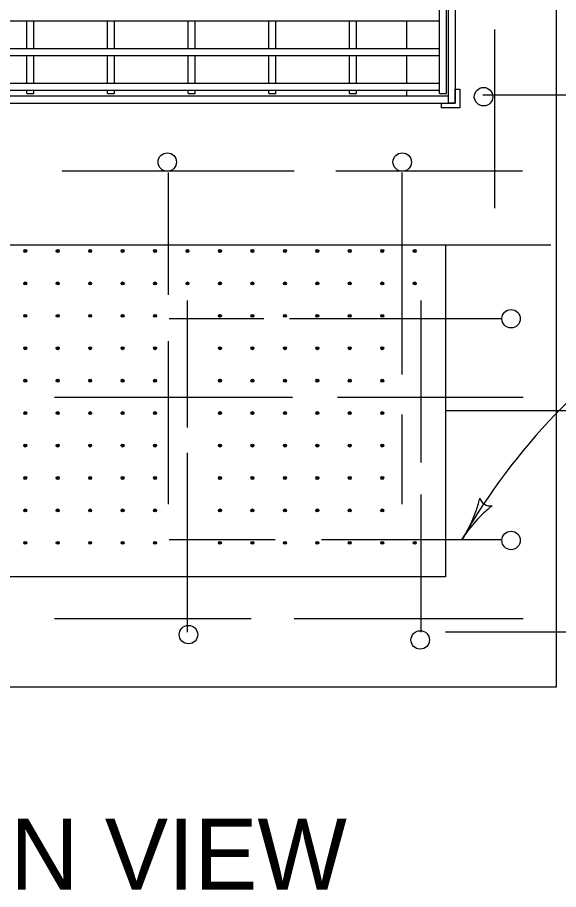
# Model space of a CAD drawing. Extents: x 1007 to 1035.5, y 1000.5 to 1021.5.
# Drawn here: x 1012.423 to 1014.257, y 1013.456 to 1016.414 of the extents above; entities that cross this region are included whole.
import ezdxf

# ---------------------------------------------------------------- set-up
doc = ezdxf.new("R2010")
doc.units = 0
for name, color, linetype in [('Level 1', 7, 'Continuous'), ('Level 2', 7, 'Continuous'), ('Level 4', 7, 'Continuous')]:
    doc.layers.add(name, color=color, linetype=linetype)

msp = doc.modelspace()

# ---------------------------------------------------------------- linework, layer by layer
at = {"layer": 'Level 1'}
for p, q in [((1014.2492, 1020.3921), (1014.2492, 1014.1421)), ((1013.8833, 1016.1238), (1013.8833, 1018.4206)), ((1013.9068, 1018.4206), (1013.9068, 1016.1238)), ((1013.8532, 1016.1563), (1013.8532, 1017.2578)), ((1013.8766, 1016.1563), (1013.8766, 1017.2578)), ((1011.3844, 1016.4024), (1013.8532, 1016.4024)), ((1012.4547, 1016.3087), (1012.4547, 1016.4024)), ((1012.4782, 1016.3087), (1012.4782, 1016.4024)), ((1012.7282, 1016.3087), (1012.7282, 1016.4024)), ((1012.7516, 1016.3087), (1012.7516, 1016.4024)), ((1013.0016, 1016.3087), (1013.0016, 1016.4024)), ((1013.025, 1016.3087), (1013.025, 1016.4024)), ((1013.275, 1016.3087), (1013.275, 1016.4024)), ((1013.2984, 1016.3087), (1013.2984, 1016.4024)), ((1013.5484, 1016.3087), (1013.5484, 1016.4024)), ((1013.5719, 1016.3087), (1013.5719, 1016.4024)), ((1013.7428, 1016.309), (1013.7428, 1016.4024)), ((1011.3844, 1016.3087), (1013.8532, 1016.3087)), ((1011.3844, 1016.2852), (1013.8532, 1016.2852)), ((1012.4547, 1016.1914), (1012.4547, 1016.2852)), ((1012.4782, 1016.1914), (1012.4782, 1016.2852)), ((1012.7282, 1016.1914), (1012.7282, 1016.2852)), ((1012.7516, 1016.1914), (1012.7516, 1016.2852)), ((1013.0016, 1016.1914), (1013.0016, 1016.2852)), ((1013.025, 1016.1914), (1013.025, 1016.2852)), ((1013.275, 1016.1914), (1013.275, 1016.2852)), ((1013.2984, 1016.1914), (1013.2984, 1016.2852)), ((1013.5484, 1016.1914), (1013.5484, 1016.2852)), ((1013.5719, 1016.1914), (1013.5719, 1016.2852)), ((1013.7428, 1016.1914), (1013.7428, 1016.2844)), ((1011.3844, 1016.1914), (1013.8532, 1016.1914)), ((1013.8833, 1016.1472), (1011.3521, 1016.1472)), ((1011.3844, 1016.168), (1013.8532, 1016.168)), ((1012.4547, 1016.1563), (1012.4547, 1016.168)), ((1012.4547, 1016.1563), (1012.4782, 1016.1563)), ((1012.4782, 1016.1563), (1012.4782, 1016.168)), ((1012.7282, 1016.1563), (1012.7282, 1016.168)), ((1012.7282, 1016.1563), (1012.7516, 1016.1563)), ((1012.7516, 1016.1563), (1012.7516, 1016.168)), ((1013.0016, 1016.1563), (1013.0016, 1016.168)), ((1013.0016, 1016.1563), (1013.025, 1016.1563)), ((1013.025, 1016.1563), (1013.025, 1016.168)), ((1013.275, 1016.1563), (1013.275, 1016.168)), ((1013.275, 1016.1563), (1013.2984, 1016.1563)), ((1013.2984, 1016.1563), (1013.2984, 1016.168)), ((1013.5484, 1016.1563), (1013.5484, 1016.168)), ((1013.5484, 1016.1563), (1013.5719, 1016.1563)), ((1013.5719, 1016.1563), (1013.5719, 1016.168)), ((1013.7428, 1016.1473), (1013.7428, 1016.1682)), ((1013.8532, 1016.1563), (1013.8766, 1016.1563)), ((1013.8833, 1016.1238), (1013.8833, 1016.1472)), ((1013.9068, 1016.1238), (1013.9068, 1016.1706)), ((1013.9068, 1016.1706), (1013.9224, 1016.1706)), ((1013.9224, 1016.1706), (1013.9224, 1016.1081)), ((1011.3521, 1016.1238), (1013.8833, 1016.1238)), ((1013.8599, 1016.1081), (1013.8599, 1016.1238)), ((1013.8599, 1016.1238), (1013.9068, 1016.1238)), ((1013.9068, 1016.1238), (1013.8833, 1016.1238)), ((1013.9224, 1016.1081), (1013.8599, 1016.1081)), ((1014.231, 1015.6421), (1007.9992, 1015.6421)), ((1013.8742, 1015.6415), (1013.8742, 1014.5171)), ((1013.8742, 1014.5171), (1008.3742, 1014.5171)), ((1014.2492, 1014.1421), (1007.9992, 1014.1421))]:
    msp.add_line(p, q, dxfattribs=at)
for centre, radius, start, end in [((1015.7709, 1013.6003), 2.1163, 121.6774, 150.4362), ((1013.5351, 1014.8968), 0.4688, 327.428, 346.0967), ((1013.5351, 1014.8968), 0.4688, 327.428, 346.0967), ((1014.0262, 1014.7946), 0.0375, 196.2026, 278.3193), ((1014.0262, 1014.7946), 0.0375, 196.2026, 278.3193), ((1014.3252, 1014.3921), 0.4688, 128.7751, 147.4219), ((1014.3252, 1014.3921), 0.4688, 128.7751, 147.4219), ((1013.5351, 1014.8968), 0.4688, 327.4157, 327.428), ((1013.5351, 1014.8968), 0.4688, 327.4157, 327.428)]:
    msp.add_arc(centre, radius, start, end, dxfattribs=at)
at = {"layer": 'Level 2'}
for p, q in [((1014.0403, 1016.3734), (1014.0403, 1015.7669)), ((1014.0006, 1016.1518), (1015.1256, 1016.1518)), ((1012.5748, 1015.8937), (1013.3608, 1015.8937)), ((1012.9341, 1015.8886), (1012.9341, 1015.4736)), ((1013.5018, 1015.8937), (1014.1346, 1015.8937)), ((1013.7258, 1015.8886), (1013.7258, 1015.2026)), ((1012.9992, 1015.0237), (1012.9992, 1015.4546)), ((1013.7908, 1014.9044), (1013.7908, 1015.4546)), ((1013.2578, 1015.3921), (1012.9367, 1015.3921)), ((1014.0617, 1015.3921), (1013.3445, 1015.3921)), ((1012.9341, 1015.3164), (1012.9341, 1014.7636)), ((1012.5478, 1015.1258), (1013.3553, 1015.1258)), ((1013.5072, 1015.1258), (1014.137, 1015.1258)), ((1016.8742, 1015.0796), (1013.8742, 1015.0796)), ((1013.7258, 1015.0671), (1013.7258, 1014.7636)), ((1012.9992, 1014.3296), (1012.9992, 1014.937)), ((1013.7908, 1014.3296), (1013.7908, 1014.7961)), ((1013.2958, 1014.6421), (1012.9367, 1014.6421)), ((1014.0617, 1014.6421), (1013.4529, 1014.6421)), ((1012.5478, 1014.3758), (1013.2144, 1014.3758)), ((1013.3608, 1014.3758), (1014.137, 1014.3758)), ((1016.8742, 1014.3296), (1013.8742, 1014.3296))]:
    msp.add_line(p, q, dxfattribs=at)
for centre in [(1014.0027, 1016.1455), (1012.9306, 1015.9237), (1013.727, 1015.9237), (1014.096, 1015.3923), (1014.096, 1014.6402), (1013.0025, 1014.3208), (1013.7879, 1014.3027)]:
    msp.add_circle(centre, 0.0313, dxfattribs=at)
at = {"layer": 'Level 4'}
for centre, radius in [((1012.4492, 1015.6221), 0.005), ((1012.4492, 1015.6221), 0.0025), ((1012.5592, 1015.6221), 0.005), ((1012.5592, 1015.6221), 0.0025), ((1012.6692, 1015.6221), 0.005), ((1012.6692, 1015.6221), 0.0025), ((1012.7792, 1015.6221), 0.005), ((1012.7792, 1015.6221), 0.0025), ((1012.8892, 1015.6221), 0.005), ((1012.8892, 1015.6221), 0.0025), ((1012.9992, 1015.6221), 0.005), ((1012.9992, 1015.6221), 0.0025), ((1013.1092, 1015.6221), 0.005), ((1013.1092, 1015.6221), 0.0025), ((1013.2192, 1015.6221), 0.005), ((1013.2192, 1015.6221), 0.0025), ((1013.3292, 1015.6221), 0.005), ((1013.3292, 1015.6221), 0.0025), ((1013.4392, 1015.6221), 0.005), ((1013.4392, 1015.6221), 0.0025), ((1013.5492, 1015.6221), 0.005), ((1013.5492, 1015.6221), 0.0025), ((1013.6592, 1015.6221), 0.005), ((1013.6592, 1015.6221), 0.0025), ((1013.7692, 1015.6221), 0.005), ((1013.7692, 1015.6221), 0.0025), ((1012.4492, 1015.5121), 0.005), ((1012.4492, 1015.5121), 0.0025), ((1012.5592, 1015.5121), 0.005), ((1012.5592, 1015.5121), 0.0025), ((1012.6692, 1015.5121), 0.005), ((1012.6692, 1015.5121), 0.0025), ((1012.7792, 1015.5121), 0.005), ((1012.7792, 1015.5121), 0.0025), ((1012.8892, 1015.5121), 0.005), ((1012.8892, 1015.5121), 0.0025), ((1012.9992, 1015.5121), 0.005), ((1012.9992, 1015.5121), 0.0025), ((1013.1092, 1015.5121), 0.005), ((1013.1092, 1015.5121), 0.0025), ((1013.2192, 1015.5121), 0.005), ((1013.2192, 1015.5121), 0.0025), ((1013.3292, 1015.5121), 0.005), ((1013.3292, 1015.5121), 0.0025), ((1013.4392, 1015.5121), 0.005), ((1013.4392, 1015.5121), 0.0025), ((1013.5492, 1015.5121), 0.005), ((1013.5492, 1015.5121), 0.0025), ((1013.6592, 1015.5121), 0.005), ((1013.6592, 1015.5121), 0.0025), ((1013.7692, 1015.5121), 0.005), ((1013.7692, 1015.5121), 0.0025), ((1012.4492, 1015.4021), 0.005), ((1012.4492, 1015.4021), 0.0025), ((1012.5592, 1015.4021), 0.005), ((1012.5592, 1015.4021), 0.0025), ((1012.6692, 1015.4021), 0.005), ((1012.6692, 1015.4021), 0.0025), ((1012.7792, 1015.4021), 0.005), ((1012.7792, 1015.4021), 0.0025), ((1012.8892, 1015.4021), 0.005), ((1012.8892, 1015.4021), 0.0025), ((1013.1092, 1015.4021), 0.005), ((1013.1092, 1015.4021), 0.0025), ((1013.2192, 1015.4021), 0.005), ((1013.2192, 1015.4021), 0.0025), ((1013.3292, 1015.4021), 0.005), ((1013.3292, 1015.4021), 0.0025), ((1013.4392, 1015.4021), 0.005), ((1013.4392, 1015.4021), 0.0025), ((1013.5492, 1015.4021), 0.005), ((1013.5492, 1015.4021), 0.0025), ((1013.6592, 1015.4021), 0.005), ((1013.6592, 1015.4021), 0.0025), ((1012.4492, 1015.2921), 0.005), ((1012.4492, 1015.2921), 0.0025), ((1012.5592, 1015.2921), 0.005), ((1012.5592, 1015.2921), 0.0025), ((1012.6692, 1015.2921), 0.005), ((1012.6692, 1015.2921), 0.0025), ((1012.7792, 1015.2921), 0.005), ((1012.7792, 1015.2921), 0.0025), ((1012.8892, 1015.2921), 0.005), ((1012.8892, 1015.2921), 0.0025), ((1013.1092, 1015.2921), 0.005), ((1013.1092, 1015.2921), 0.0025), ((1013.2192, 1015.2921), 0.005), ((1013.2192, 1015.2921), 0.0025), ((1013.3292, 1015.2921), 0.005), ((1013.3292, 1015.2921), 0.0025), ((1013.4392, 1015.2921), 0.005), ((1013.4392, 1015.2921), 0.0025), ((1013.5492, 1015.2921), 0.005), ((1013.5492, 1015.2921), 0.0025), ((1013.6592, 1015.2921), 0.005), ((1013.6592, 1015.2921), 0.0025), ((1012.4492, 1015.1821), 0.005), ((1012.4492, 1015.1821), 0.0025), ((1012.5592, 1015.1821), 0.005), ((1012.5592, 1015.1821), 0.0025), ((1012.6692, 1015.1821), 0.005), ((1012.6692, 1015.1821), 0.0025), ((1012.7792, 1015.1821), 0.005), ((1012.7792, 1015.1821), 0.0025), ((1012.8892, 1015.1821), 0.005), ((1012.8892, 1015.1821), 0.0025), ((1013.1092, 1015.1821), 0.005), ((1013.1092, 1015.1821), 0.0025), ((1013.2192, 1015.1821), 0.005), ((1013.2192, 1015.1821), 0.0025), ((1013.3292, 1015.1821), 0.005), ((1013.3292, 1015.1821), 0.0025), ((1013.4392, 1015.1821), 0.005), ((1013.4392, 1015.1821), 0.0025), ((1013.5492, 1015.1821), 0.005), ((1013.5492, 1015.1821), 0.0025), ((1013.6592, 1015.1821), 0.005), ((1013.6592, 1015.1821), 0.0025), ((1012.4492, 1015.0721), 0.005), ((1012.4492, 1015.0721), 0.0025), ((1012.5592, 1015.0721), 0.005), ((1012.5592, 1015.0721), 0.0025), ((1012.6692, 1015.0721), 0.005), ((1012.6692, 1015.0721), 0.0025), ((1012.7792, 1015.0721), 0.005), ((1012.7792, 1015.0721), 0.0025), ((1012.8892, 1015.0721), 0.005), ((1012.8892, 1015.0721), 0.0025), ((1013.1092, 1015.0721), 0.005), ((1013.1092, 1015.0721), 0.0025), ((1013.2192, 1015.0721), 0.005), ((1013.2192, 1015.0721), 0.0025), ((1013.3292, 1015.0721), 0.005), ((1013.3292, 1015.0721), 0.0025), ((1013.4392, 1015.0721), 0.005), ((1013.4392, 1015.0721), 0.0025), ((1013.5492, 1015.0721), 0.005), ((1013.5492, 1015.0721), 0.0025), ((1013.6592, 1015.0721), 0.005), ((1013.6592, 1015.0721), 0.0025), ((1012.4492, 1014.9621), 0.005), ((1012.4492, 1014.9621), 0.0025), ((1012.5592, 1014.9621), 0.005), ((1012.5592, 1014.9621), 0.0025), ((1012.6692, 1014.9621), 0.005), ((1012.6692, 1014.9621), 0.0025), ((1012.7792, 1014.9621), 0.005), ((1012.7792, 1014.9621), 0.0025), ((1012.8892, 1014.9621), 0.005), ((1012.8892, 1014.9621), 0.0025), ((1013.1092, 1014.9621), 0.005), ((1013.1092, 1014.9621), 0.0025), ((1013.2192, 1014.9621), 0.005), ((1013.2192, 1014.9621), 0.0025), ((1013.3292, 1014.9621), 0.005), ((1013.3292, 1014.9621), 0.0025), ((1013.4392, 1014.9621), 0.005), ((1013.4392, 1014.9621), 0.0025), ((1013.5492, 1014.9621), 0.005), ((1013.5492, 1014.9621), 0.0025), ((1013.6592, 1014.9621), 0.005), ((1013.6592, 1014.9621), 0.0025), ((1012.4492, 1014.8521), 0.005), ((1012.4492, 1014.8521), 0.0025), ((1012.5592, 1014.8521), 0.005), ((1012.5592, 1014.8521), 0.0025), ((1012.6692, 1014.8521), 0.005), ((1012.6692, 1014.8521), 0.0025), ((1012.7792, 1014.8521), 0.005), ((1012.7792, 1014.8521), 0.0025), ((1012.8892, 1014.8521), 0.005), ((1012.8892, 1014.8521), 0.0025), ((1013.1092, 1014.8521), 0.005), ((1013.1092, 1014.8521), 0.0025), ((1013.2192, 1014.8521), 0.005), ((1013.2192, 1014.8521), 0.0025), ((1013.3292, 1014.8521), 0.005), ((1013.3292, 1014.8521), 0.0025), ((1013.4392, 1014.8521), 0.005), ((1013.4392, 1014.8521), 0.0025), ((1013.5492, 1014.8521), 0.005), ((1013.5492, 1014.8521), 0.0025), ((1013.6592, 1014.8521), 0.005), ((1013.6592, 1014.8521), 0.0025), ((1012.4492, 1014.7421), 0.005), ((1012.4492, 1014.7421), 0.0025), ((1012.5592, 1014.7421), 0.005), ((1012.5592, 1014.7421), 0.0025), ((1012.6692, 1014.7421), 0.005), ((1012.6692, 1014.7421), 0.0025), ((1012.7792, 1014.7421), 0.005), ((1012.7792, 1014.7421), 0.0025), ((1012.8892, 1014.7421), 0.005), ((1012.8892, 1014.7421), 0.0025), ((1013.1092, 1014.7421), 0.005), ((1013.1092, 1014.7421), 0.0025), ((1013.2192, 1014.7421), 0.005), ((1013.2192, 1014.7421), 0.0025), ((1013.3292, 1014.7421), 0.005), ((1013.3292, 1014.7421), 0.0025), ((1013.4392, 1014.7421), 0.005), ((1013.4392, 1014.7421), 0.0025), ((1013.5492, 1014.7421), 0.005), ((1013.5492, 1014.7421), 0.0025), ((1013.6592, 1014.7421), 0.005), ((1013.6592, 1014.7421), 0.0025), ((1012.4492, 1014.6321), 0.005), ((1012.5592, 1014.6321), 0.005), ((1012.6692, 1014.6321), 0.005), ((1012.7792, 1014.6321), 0.005), ((1012.8892, 1014.6321), 0.005), ((1013.1092, 1014.6321), 0.005), ((1013.2192, 1014.6321), 0.005), ((1013.3292, 1014.6321), 0.005), ((1013.4392, 1014.6321), 0.005), ((1013.5492, 1014.6321), 0.005), ((1013.6592, 1014.6321), 0.005), ((1013.7692, 1014.6321), 0.005), ((1012.4492, 1014.6321), 0.0025), ((1012.5592, 1014.6321), 0.0025), ((1012.6692, 1014.6321), 0.0025), ((1012.7792, 1014.6321), 0.0025), ((1012.8892, 1014.6321), 0.0025), ((1013.1092, 1014.6321), 0.0025), ((1013.2192, 1014.6321), 0.0025), ((1013.3292, 1014.6321), 0.0025), ((1013.4392, 1014.6321), 0.0025), ((1013.5492, 1014.6321), 0.0025), ((1013.6592, 1014.6321), 0.0025), ((1013.7692, 1014.6321), 0.0025)]:
    msp.add_circle(centre, radius, dxfattribs=at)

# ---------------------------------------------------------------- texts
at = {"layer": 'Level 1'}
msp.add_text('PLAN VIEW', height=0.24, dxfattribs=at).set_placement((1011.7915, 1013.456))

doc.saveas('drawing.dxf')
